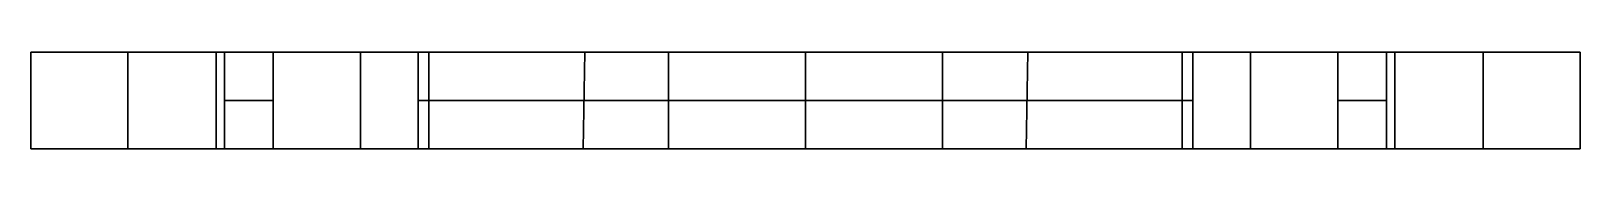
# Model space of a CAD drawing. Extents: x -0.16 to 0.16, y -0.01 to 0.01.
import ezdxf

# ---------------------------------------------------------------- set-up
doc = ezdxf.new("R2010")
doc.units = 0
doc.layers.add('GUN_SUPPORT', color=3, linetype='CONTINUOUS')

msp = doc.modelspace()

# ---------------------------------------------------------------- linework, layer by layer
at = {"layer": 'GUN_SUPPORT'}
for points in [[(-0.12172, 0.01, 0.46), (-0.16, 0.01, 0.46), (-0.16, -0.01, 0.46), (-0.12172, -0.01, 0.46)], [(-0.16, 0.01, 0.46), (-0.16, 0.01, 0.42), (-0.16, -0.01, 0.42), (-0.16, -0.01, 0.46)], [(-0.16, 0.01, 0.42), (-0.12172, 0.01, 0.42), (-0.12172, -0.01, 0.42), (-0.16, -0.01, 0.42)], [(-0.12172, 0.01, 0.46), (-0.12172, 0.01, 0.42), (-0.16, 0.01, 0.42), (-0.16, 0.01, 0.46)], [(-0.14, 0.01, 0.08), (-0.14, 0.01, -0.02), (-0.14, -0.01, -0.02), (-0.14, -0.01, 0.08)], [(-0.14, 0.01, -0.02), (-0.14, 0.01, 0.08), (-0.12, 0.01, 0.08), (-0.12, 0.01, -0.02)], [(-0.14, 0.01, 0.08), (-0.04559, 0.01, 0.32889), (-0.02831, 0.01, 0.32173), (-0.12, 0.01, 0.08)], [(-0.04559, 0.01, 0.32889), (-0.14, 0.01, 0.08), (-0.14, -0.01, 0.08), (-0.04596, -0.01, 0.32904)], [(-0.14, 0.01, -0.02), (-0.12, 0.01, -0.02), (-0.12, -0.01, -0.02), (-0.14, -0.01, -0.02)], [(-0.09192, 0.01, 0.53192), (-0.12172, 0.01, 0.46), (-0.12172, -0.01, 0.46), (-0.09192, -0.01, 0.53192)], [(-0.12172, 0.01, 0.42), (-0.09192, 0.01, 0.34808), (-0.09192, -0.01, 0.34808), (-0.12172, -0.01, 0.42)], [(-0.11, 0.01, 0.44), (-0.11, 0.01, 0.44), (-0.12172, 0.01, 0.42), (-0.12172, 0.01, 0.46)], [(-0.11, 0.01, 0.44), (-0.07778, 0.01, 0.36222), (-0.09192, 0.01, 0.34808), (-0.12172, 0.01, 0.42)], [(-0.07778, 0.01, 0.51778), (-0.11, 0.01, 0.44), (-0.12172, 0.01, 0.46), (-0.09192, 0.01, 0.53192)], [(-0.12, 0.01, 0.08), (-0.02831, 0.01, 0.32173), (-0.02831, -0.01, 0.32173), (-0.12, -0.01, 0.08)], [(-0.12, 0.01, -0.02), (-0.12, 0.01, 0.08), (-0.12, -0.01, 0.08), (-0.12, -0.01, -0.02)], [(-0.11, 0, 0.01), (-0.11, 0.01), (-0.12, 0.01), (-0.12, 0, 0.01)], [(-0.11, 0.01), (-0.11, 0, -0.01), (-0.12, 0, -0.01), (-0.12, 0.01)], [(-0.11, 0.01, 0.44), (-0.07778, 0.01, 0.51778), (-0.07778, -0.01, 0.51778), (-0.11, -0.01, 0.44)], [(-0.07778, 0.01, 0.36222), (-0.11, 0.01, 0.44), (-0.11, -0.01, 0.44), (-0.07778, -0.01, 0.36222)], [(0, 0.01, 0.57), (-0.09192, 0.01, 0.53192), (-0.09192, -0.01, 0.53192), (0, -0.01, 0.57)], [(0, 0.01, 0.55), (-0.07778, 0.01, 0.51778), (-0.09192, 0.01, 0.53192), (0, 0.01, 0.57)], [(0, 0.01, 0.31), (-0.09192, 0.01, 0.34808), (-0.07778, 0.01, 0.36222), (0, 0.01, 0.33)], [(-0.09192, 0.01, 0.34808), (-0.04559, 0.01, 0.32889), (-0.04596, -0.01, 0.32904), (-0.09192, -0.01, 0.34808)], [(0.08, 0, 0.01), (0.08, 0.01), (-0.08, 0.01), (-0.08, 0, 0.01)], [(0.08, 0.01), (0.08, 0, -0.01), (-0.08, 0, -0.01), (-0.08, 0.01)], [(-0.07778, 0.01, 0.51778), (0, 0.01, 0.55), (0, -0.01, 0.55), (-0.07778, -0.01, 0.51778)], [(0, 0.01, 0.33), (-0.07778, 0.01, 0.36222), (-0.07778, -0.01, 0.36222), (0, -0.01, 0.33)], [(-0.02831, 0.01, 0.32173), (0, 0.01, 0.31), (0, -0.01, 0.31), (-0.02831, -0.01, 0.32173)], [(0, 0.01, 0.31), (0, 0.01, 0.33), (0.07778, 0.01, 0.36222), (0.09192, 0.01, 0.34808)], [(0, 0.01, 0.57), (0.09192, 0.01, 0.53192), (0.07778, 0.01, 0.51778), (0, 0.01, 0.55)], [(0.02831, -0.01, 0.32173), (0, -0.01, 0.31), (0, 0.01, 0.31), (0.02831, 0.01, 0.32173)], [(0, -0.01, 0.33), (0.07778, -0.01, 0.36222), (0.07778, 0.01, 0.36222), (0, 0.01, 0.33)], [(0.07778, -0.01, 0.51778), (0, -0.01, 0.55), (0, 0.01, 0.55), (0.07778, 0.01, 0.51778)], [(0, -0.01, 0.57), (0.09192, -0.01, 0.53192), (0.09192, 0.01, 0.53192), (0, 0.01, 0.57)], [(0.04596, 0.01, 0.32904), (0.14, 0.01, 0.08), (0.12, 0.01, 0.08), (0.02831, 0.01, 0.32173)], [(0.12, -0.01, 0.08), (0.02831, -0.01, 0.32173), (0.02831, 0.01, 0.32173), (0.12, 0.01, 0.08)], [(0.04559, -0.01, 0.32889), (0.14, -0.01, 0.08), (0.14, 0.01, 0.08), (0.04596, 0.01, 0.32904)], [(0.09192, -0.01, 0.34808), (0.04559, -0.01, 0.32889), (0.04596, 0.01, 0.32904), (0.09192, 0.01, 0.34808)], [(0.12172, 0.01, 0.42), (0.09192, 0.01, 0.34808), (0.07778, 0.01, 0.36222), (0.11, 0.01, 0.44)], [(0.09192, 0.01, 0.53192), (0.12172, 0.01, 0.46), (0.11, 0.01, 0.44), (0.07778, 0.01, 0.51778)], [(0.07778, -0.01, 0.36222), (0.11, -0.01, 0.44), (0.11, 0.01, 0.44), (0.07778, 0.01, 0.36222)], [(0.11, -0.01, 0.44), (0.07778, -0.01, 0.51778), (0.07778, 0.01, 0.51778), (0.11, 0.01, 0.44)], [(0.09192, -0.01, 0.53192), (0.12172, -0.01, 0.46), (0.12172, 0.01, 0.46), (0.09192, 0.01, 0.53192)], [(0.12172, -0.01, 0.42), (0.09192, -0.01, 0.34808), (0.09192, 0.01, 0.34808), (0.12172, 0.01, 0.42)], [(0.12172, 0.01, 0.46), (0.12172, 0.01, 0.42), (0.11, 0.01, 0.44)], [(0.12, 0, 0.01), (0.12, 0.01), (0.11, 0.01), (0.11, 0, 0.01)], [(0.12, 0.01), (0.12, 0, -0.01), (0.11, 0, -0.01), (0.11, 0.01)], [(0.14, -0.01, -0.02), (0.12, -0.01, -0.02), (0.12, 0.01, -0.02), (0.14, 0.01, -0.02)], [(0.14, 0.01, 0.08), (0.14, 0.01, -0.02), (0.12, 0.01, -0.02), (0.12, 0.01, 0.08)], [(0.12, -0.01, -0.02), (0.12, -0.01, 0.08), (0.12, 0.01, 0.08), (0.12, 0.01, -0.02)], [(0.16, 0.01, 0.46), (0.16, 0.01, 0.42), (0.12172, 0.01, 0.42), (0.12172, 0.01, 0.46)], [(0.16, -0.01, 0.42), (0.12172, -0.01, 0.42), (0.12172, 0.01, 0.42), (0.16, 0.01, 0.42)], [(0.12172, -0.01, 0.46), (0.16, -0.01, 0.46), (0.16, 0.01, 0.46), (0.12172, 0.01, 0.46)], [(0.14, -0.01, 0.08), (0.14, -0.01, -0.02), (0.14, 0.01, -0.02), (0.14, 0.01, 0.08)], [(0.16, -0.01, 0.46), (0.16, -0.01, 0.42), (0.16, 0.01, 0.42), (0.16, 0.01, 0.46)], [(-0.11, -0.01), (-0.11, 0, 0.01), (-0.12, 0, 0.01), (-0.12, -0.01)], [(-0.11, 0, -0.01), (-0.11, -0.01), (-0.12, -0.01), (-0.12, 0, -0.01)], [(0.08, -0.01), (0.08, 0, 0.01), (-0.08, 0, 0.01), (-0.08, -0.01)], [(0.08, 0, -0.01), (0.08, -0.01), (-0.08, -0.01), (-0.08, 0, -0.01)], [(0.12, -0.01), (0.12, 0, 0.01), (0.11, 0, 0.01), (0.11, -0.01)], [(0.12, 0, -0.01), (0.12, -0.01), (0.11, -0.01), (0.11, 0, -0.01)], [(-0.16, -0.01, 0.46), (-0.16, -0.01, 0.42), (-0.12172, -0.01, 0.42), (-0.12172, -0.01, 0.46)], [(-0.04596, -0.01, 0.32904), (-0.14, -0.01, 0.08), (-0.12, -0.01, 0.08), (-0.02831, -0.01, 0.32173)], [(-0.14, -0.01, 0.08), (-0.14, -0.01, -0.02), (-0.12, -0.01, -0.02), (-0.12, -0.01, 0.08)], [(-0.12172, -0.01, 0.46), (-0.12172, -0.01, 0.42), (-0.11, -0.01, 0.44)], [(-0.09192, -0.01, 0.53192), (-0.12172, -0.01, 0.46), (-0.11, -0.01, 0.44), (-0.07778, -0.01, 0.51778)], [(-0.12172, -0.01, 0.42), (-0.09192, -0.01, 0.34808), (-0.07778, -0.01, 0.36222), (-0.11, -0.01, 0.44)], [(0, -0.01, 0.57), (-0.09192, -0.01, 0.53192), (-0.07778, -0.01, 0.51778), (0, -0.01, 0.55)], [(0, -0.01, 0.31), (0, -0.01, 0.33), (-0.07778, -0.01, 0.36222), (-0.09192, -0.01, 0.34808)], [(0, -0.01, 0.31), (0.09192, -0.01, 0.34808), (0.07778, -0.01, 0.36222), (0, -0.01, 0.33)], [(0, -0.01, 0.55), (0.07778, -0.01, 0.51778), (0.09192, -0.01, 0.53192), (0, -0.01, 0.57)], [(0.14, -0.01, 0.08), (0.04559, -0.01, 0.32889), (0.02831, -0.01, 0.32173), (0.12, -0.01, 0.08)], [(0.07778, -0.01, 0.51778), (0.11, -0.01, 0.44), (0.12172, -0.01, 0.46), (0.09192, -0.01, 0.53192)], [(0.11, -0.01, 0.44), (0.07778, -0.01, 0.36222), (0.09192, -0.01, 0.34808), (0.12172, -0.01, 0.42)], [(0.11, -0.01, 0.44), (0.11, -0.01, 0.44), (0.12172, -0.01, 0.42), (0.12172, -0.01, 0.46)], [(0.14, -0.01, -0.02), (0.14, -0.01, 0.08), (0.12, -0.01, 0.08), (0.12, -0.01, -0.02)], [(0.12172, -0.01, 0.46), (0.12172, -0.01, 0.42), (0.16, -0.01, 0.42), (0.16, -0.01, 0.46)]]:
    msp.add_3dface(points, dxfattribs=at)

doc.saveas('drawing.dxf')
